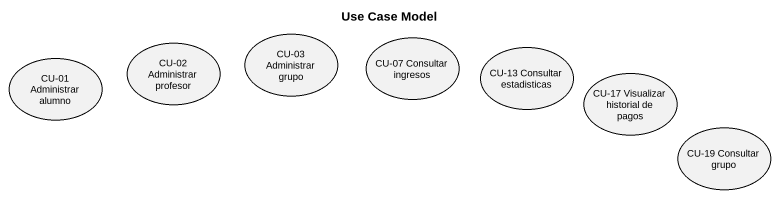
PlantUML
@startuml
title Use Case Model
usecase "CU-01 Administrar alumno" as CU_01_Administrar_alumno
usecase "CU-02 Administrar profesor" as CU_02_Administrar_profesor
usecase "CU-03 Administrar grupo" as CU_03_Administrar_grupo
usecase "CU-07 Consultar ingresos" as CU_07_Consultar_ingresos
usecase "CU-13 Consultar estadisticas" as CU_13_Consultar_estadisticas
usecase "CU-17 Visualizar historial de pagos" as CU_17_Visualizar_historial
usecase "CU-19 Consultar grupo" as CU_19_Consultar_grupo
@enduml
